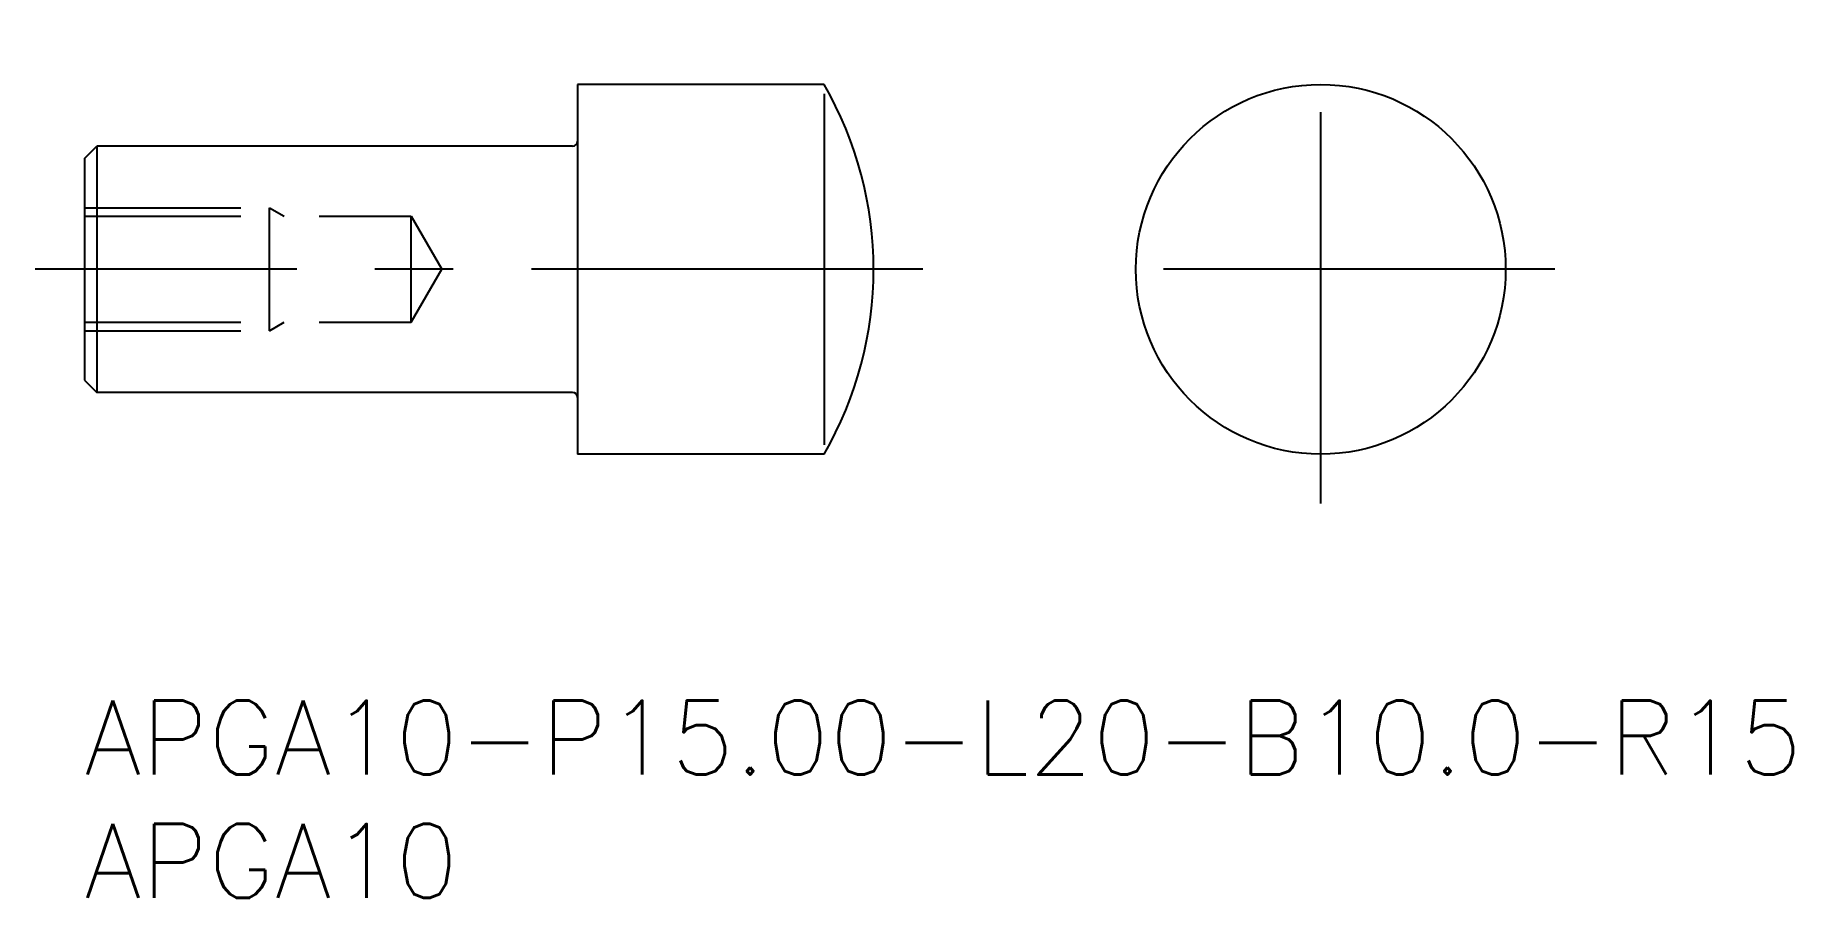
# Model space of a CAD drawing. Extents: x -2 to 69.3, y -8 to 27.
import ezdxf

# ---------------------------------------------------------------- set-up
doc = ezdxf.new("R2010")
doc.units = 0
doc.header["$LTSCALE"] = 0.5
doc.linetypes.add('CENTER', pattern=[50.8, 31.75, -6.35, 6.35, -6.35])
doc.linetypes.add('DASHED', pattern=[19.05, 12.7, -6.35])
for name, color, linetype in [('MSM_CENTER', 1, 'CENTER'), ('MSM_CONTINUOUS', 7, 'CONTINUOUS'), ('MSM_DASHED', 4, 'DASHED'), ('MSM_NARROW', 5, 'CONTINUOUS'), ('MSM_PART_NUMBER', 7, 'CONTINUOUS')]:
    doc.layers.add(name, color=color, linetype=linetype)
doc.styles.get("Standard").update_dxf_attribs({"font": 'txt.shx', "height": 1, "bigfont": 'bigfont.shx'})

# ---------------------------------------------------------------- blocks, each defined once
blk = doc.blocks.new('*U14')
at = {"layer": 'MSM_PART_NUMBER'}
blk.add_text('APGA10-P15.00-L20-B10.0-R15', height=3, dxfattribs=at).set_placement((0, -3))
blk = doc.blocks.new('*U15')
at = {"layer": 'MSM_PART_NUMBER'}
blk.add_text('APGA10', height=3, dxfattribs=at).set_placement((0, -8))

msp = doc.modelspace()

# ---------------------------------------------------------------- linework, layer by layer
at = {"layer": 'MSM_CENTER'}
for p, q in [((50.15, 8), (50.15, 27)), ((34.01, 17.5), (-2, 17.5)), ((59.65, 17.5), (40.65, 17.5))]:
    msp.add_line(p, q, dxfattribs=at)
at = {"layer": 'MSM_CONTINUOUS'}
for p, q in [((30, 25), (20, 25)), ((20, 25), (20, 10)), ((0, 22), (0.5, 22.5)), ((19.8, 22.5), (0.5, 22.5)), ((0.5, 22.5), (0.5, 12.5)), ((0, 22), (0, 13)), ((0, 13), (0.5, 12.5)), ((19.8, 12.5), (0.5, 12.5)), ((30, 10), (20, 10))]:
    msp.add_line(p, q, dxfattribs=at)
msp.add_circle((50.15, 17.5), 7.5, dxfattribs=at)
for centre, radius, start, end in [((17.01, 17.5), 15, 330, 30), ((19.8, 22.7), 0.2, 270, 360), ((19.8, 12.3), 0.2, 0, 90)]:
    msp.add_arc(centre, radius, start, end, dxfattribs=at)
at = {"layer": 'MSM_DASHED'}
for p, q in [((0, 20), (7.5, 20)), ((7.5, 15), (7.5, 20)), ((7.5, 20), (8.106, 19.65)), ((0, 19.65), (13.259, 19.65)), ((13.259, 15.35), (13.259, 19.65)), ((13.259, 19.65), (14.5, 17.5)), ((13.259, 15.35), (14.5, 17.5)), ((0, 15.35), (13.259, 15.35)), ((0, 15), (7.5, 15)), ((7.5, 15), (8.106, 15.35))]:
    msp.add_line(p, q, dxfattribs=at)
at = {"layer": 'MSM_NARROW'}
msp.add_line((30, 24.625), (30, 10.375), dxfattribs=at)

# ---------------------------------------------------------------- block references
at = {"layer": 'MSM_CONTINUOUS'}
for name in ['*U14', '*U15']:
    msp.add_blockref(name, (0, 0), dxfattribs=at)

doc.saveas('drawing.dxf')
